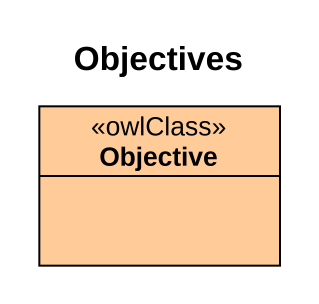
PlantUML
@startuml
title Objectives
hide circle
hide empty members
class Objective <<owlClass>> #FFCC99
@enduml
